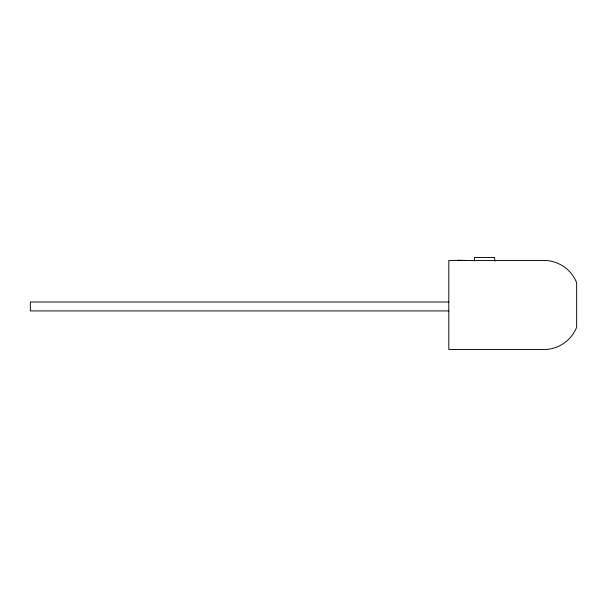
<?xml version="1.0" encoding="UTF-8"?>
<svg xmlns="http://www.w3.org/2000/svg" width="607" height="607" viewBox="0 0 607 607"><rect width="100%" height="100%" fill="white"/><g stroke="black" fill="none" stroke-linecap="round" stroke-linejoin="round"><path stroke-width="0.91" d="M457.412 260.213L465.303 260.449M448.808 302.013L30.35 302.013L30.35 310.921L448.808 310.921M494.675 261.131L494.675 257.482L474.515 257.482L474.515 261.131M544.396 260.449L448.808 260.449L448.808 349.518L544.396 349.518A35.305 35.305 0 0 0 576.65 327.249L576.65 282.718A35.305 35.305 0 0 0 544.396 260.449"/></g></svg>
